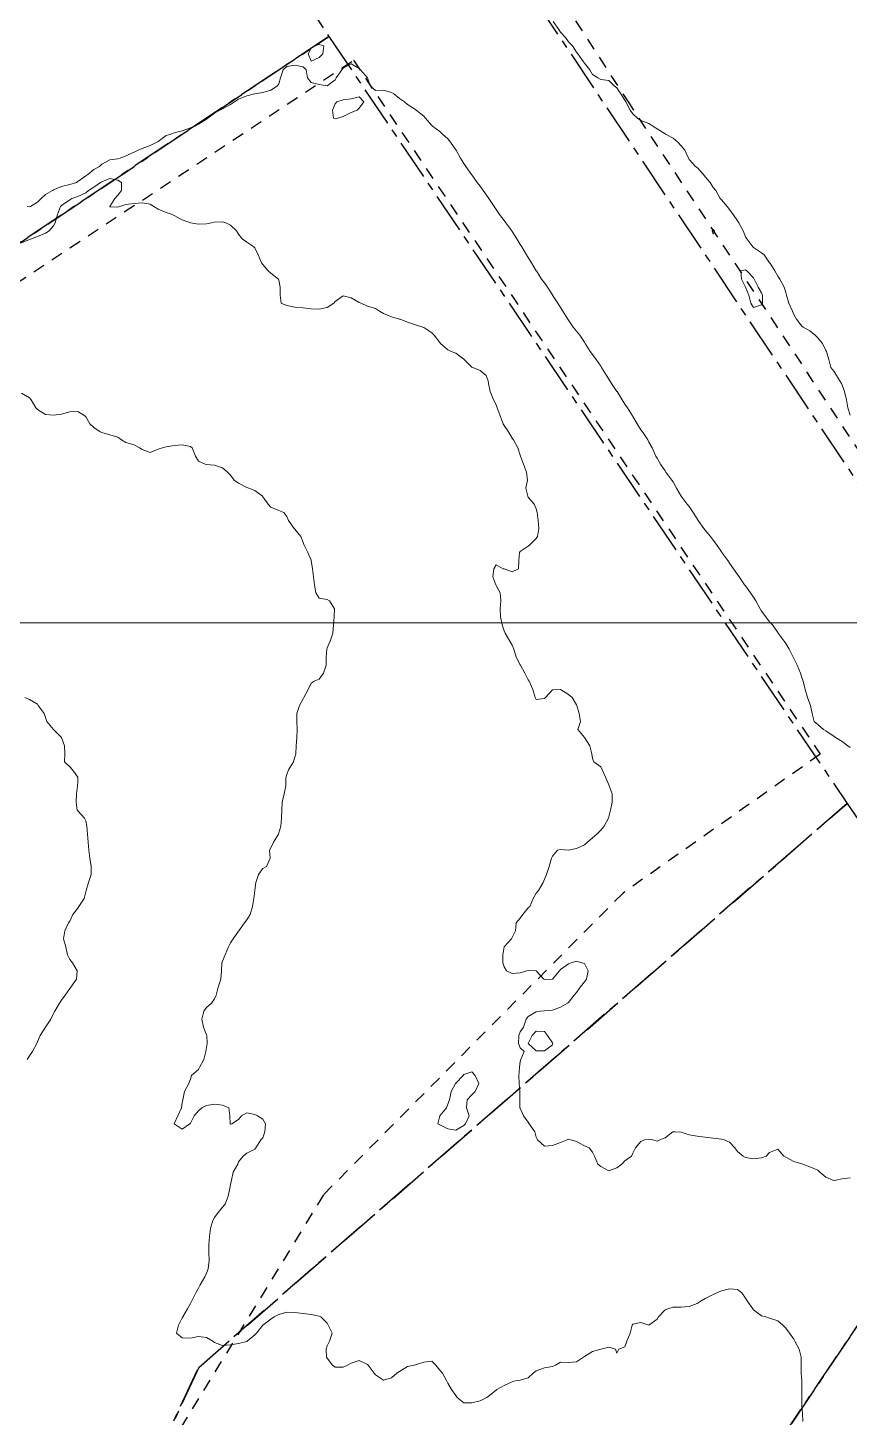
# Model space of a CAD drawing. Header units: centimetres. Extents: x 0 to 642158, y -847 to 649707.
# Drawn here: x 617604.1 to 617655.2, y 620638 to 620724.4 of the extents above; entities that cross this region are included whole.
import ezdxf

# ---------------------------------------------------------------- set-up
doc = ezdxf.new("R2010")
doc.units = ezdxf.units.CM
doc.header["$MEASUREMENT"] = 0
doc.linetypes.add('CENTERX2', pattern=[4, 2.5, -0.5, 0.5, -0.5])
doc.linetypes.add('JIS_02_0.7', pattern=[1.35, 0.75, -0.6])
for name, color, linetype, lineweight in [('MEV_grille', 254, 'Continuous', 9), ('WAL_parcellaire agricole', 7, 'JIS_02_0.7', 25), ('WAL_topographie 0.5', 253, 'Continuous', 20)]:
    doc.layers.add(name, color=color, linetype=linetype, lineweight=lineweight)
doc.layers.add('SPW_parcellaire cadastral', color=7, linetype='CENTERX2', lineweight=25, true_color=0xff0542)

# ---------------------------------------------------------------- blocks, each defined once
blk = doc.blocks.new('*U114')
at = {"layer": 'MEV_grille', "transparency": 33554687}
blk.add_lwpolyline([(-1338.461, 0), (1338.461, 0)], dxfattribs=at)
blk = doc.blocks.new('*U115')
at = {"layer": 'MEV_grille', "color": 0, "linetype": 'ByBlock', "lineweight": -2, "transparency": 16777216}
blk.add_blockref('*U114', (0, -1700), dxfattribs=at)

msp = doc.modelspace()

# ---------------------------------------------------------------- linework, layer by layer
at = {"layer": 'SPW_parcellaire cadastral'}
for points in [[(617770.644, 620841.831), (617690.467, 620644.166), (617609.563, 620765.114), (617770.644, 620841.831)], [(617622.857, 620723.826), (617495.619, 620638.846), (617461.462, 620689.988), (617598.891, 620759.697), (617622.857, 620723.826)], [(617307.032, 620609.235), (617461.462, 620689.988), (617495.619, 620638.846), (617622.857, 620723.826)], [(617622.857, 620723.826), (617655.062, 620676.161), (617614.776, 620641.119), (617606.885, 620624.196), (617605.627, 620621.473), (617596.3, 620601.495), (617586.311, 620580.074), (617577.709, 620561.628), (617569.756, 620544.573), (617560.782, 620525.328), (617557.046, 620517.316)], [(617666.408, 620659.639), (617632.949, 620609.869), (617606.885, 620624.196), (617614.776, 620641.119), (617655.062, 620676.161), (617666.408, 620659.639)], [(617632.949, 620609.869), (617666.408, 620659.639), (617672.815, 620650.342), (617686.413, 620629.458), (617686.379, 620627.575), (617681.948, 620616.575), (617671.07, 620588.914), (617632.949, 620609.869)]]:
    msp.add_lwpolyline(points, dxfattribs=at)
at = {"layer": 'WAL_parcellaire agricole'}
for points in [[(617772.177, 620842.379), (617757.774, 620807.581), (617745.677, 620779.68), (617692.31, 620645.849), (617690.293, 620646.274), (617686.493, 620651.674), (617641.552, 620719.635), (617630.55, 620736.633), (617613.163, 620764.688), (617767.87, 620840.982), (617772.177, 620842.379)], [(617468.944, 620684.892), (617492.896, 620643.951), (617509.144, 620651.953), (617540.642, 620668.457), (617558.391, 620680.209), (617589.638, 620699.462), (617598.887, 620705.463), (617624.385, 620722.341), (617653.39, 620679.22), (617641.141, 620670.593), (617622.518, 620651.841), (617611.109, 620633.211), (617607.272, 620626.09), (617594.275, 620599.088), (617576.029, 620562.712), (617540.913, 620492.708)]]:
    msp.add_lwpolyline(points, dxfattribs=at)
at = {"layer": 'WAL_topographie 0.5'}
for points in [[(617636.801, 620724.75), (617637.145, 620724.25), (617637.25, 620724.098), (617637.556, 620723.75), (617637.75, 620723.496), (617638.006, 620723.25), (617638.25, 620722.846), (617638.327, 620722.75), (617638.689, 620722.25), (617638.75, 620722.166), (617639.08, 620721.75), (617639.25, 620721.467), (617639.57, 620721.25), (617639.75, 620721.14), (617640.25, 620721.093), (617640.593, 620720.75), (617640.75, 620720.621), (617641.005, 620720.25), (617641.25, 620719.865), (617641.317, 620719.75), (617641.58, 620719.25), (617641.75, 620719.01), (617642.033, 620718.75), (617642.25, 620718.608), (617642.75, 620718.405), (617642.986, 620718.25), (617643.25, 620718.082), (617643.75, 620717.776), (617643.785, 620717.75), (617644.25, 620717.506), (617644.535, 620717.25), (617644.75, 620717.028), (617644.98, 620716.75), (617645.198, 620716.25), (617645.25, 620716.178), (617645.633, 620715.75), (617645.75, 620715.672), (617646.129, 620715.25), (617646.25, 620715.107), (617646.545, 620714.75), (617646.75, 620714.441), (617646.9, 620714.25), (617647.182, 620713.75), (617647.25, 620713.661), (617647.606, 620713.25), (617647.75, 620713.062), (617647.991, 620712.75), (617648.25, 620712.357), (617648.33, 620712.25), (617648.596, 620711.75), (617648.75, 620711.371), (617648.825, 620711.25), (617649.207, 620710.75), (617649.25, 620710.717), (617649.75, 620710.373), (617649.912, 620710.25), (617650.25, 620709.757), (617650.254, 620709.75), (617650.567, 620709.25), (617650.75, 620708.925), (617650.873, 620708.75), (617651.148, 620708.25), (617651.25, 620707.919), (617651.304, 620707.75), (617651.442, 620707.25), (617651.665, 620706.75), (617651.75, 620706.549), (617651.921, 620706.25), (617652.25, 620705.812), (617652.323, 620705.75), (617652.75, 620705.531), (617653.077, 620705.25), (617653.25, 620705.101), (617653.524, 620704.75), (617653.75, 620704.303), (617653.777, 620704.25), (617653.918, 620703.75), (617654.06, 620703.25), (617654.25, 620702.995), (617654.399, 620702.75), (617654.714, 620702.25), (617654.75, 620702.163), (617654.907, 620701.75), (617655.03, 620701.25), (617655.119, 620700.75), (617655.25, 620700.293)], [(617622.486, 620722.75), (617622.25, 620722.514), (617621.75, 620722.287), (617621.577, 620722.75), (617621.75, 620723.089), (617621.974, 620723.25), (617622.25, 620723.328), (617622.544, 620723.25), (617622.486, 620722.75)], [(617604.117, 620713.25), (617604.25, 620713.226), (617604.321, 620713.25), (617604.75, 620713.517), (617604.973, 620713.75), (617605.25, 620714.01), (617605.679, 620714.25), (617605.75, 620714.286), (617606.25, 620714.504), (617606.75, 620714.625), (617607.176, 620714.75), (617607.25, 620714.801), (617607.75, 620715.17), (617607.887, 620715.25), (617608.25, 620715.554), (617608.6, 620715.75), (617608.75, 620715.882), (617609.25, 620716.146), (617609.75, 620716.224), (617609.887, 620716.25), (617610.25, 620716.396), (617610.75, 620716.642), (617611.015, 620716.75), (617611.25, 620716.865), (617611.75, 620717.037), (617612.176, 620717.25), (617612.25, 620717.298), (617612.75, 620717.66), (617613.035, 620717.75), (617613.25, 620717.834), (617613.75, 620717.959), (617614.25, 620718.136), (617614.509, 620718.25), (617614.75, 620718.367), (617615.25, 620718.681), (617615.339, 620718.75), (617615.75, 620719.049), (617616.09, 620719.25), (617616.25, 620719.33), (617616.75, 620719.585), (617616.992, 620719.75), (617617.25, 620719.918), (617617.75, 620720.14), (617618.238, 620720.25), (617618.25, 620720.253), (617618.75, 620720.339), (617619.25, 620720.478), (617619.669, 620720.75), (617619.75, 620720.886), (617619.857, 620721.25), (617620.009, 620721.75), (617620.25, 620721.957), (617620.75, 620722.049), (617621.25, 620721.943), (617621.443, 620721.75), (617621.536, 620721.25), (617621.75, 620720.971), (617622.25, 620720.828), (617622.75, 620720.75), (617623.25, 620721.119), (617623.313, 620721.25), (617623.656, 620721.75), (617623.75, 620721.861), (617624.25, 620722.121), (617624.75, 620721.835), (617624.819, 620721.75), (617625.25, 620721.25), (617625.25, 620721.25), (617625.432, 620720.75), (617625.75, 620720.466), (617626.25, 620720.485), (617626.75, 620720.349), (617626.891, 620720.25), (617627.25, 620719.973), (617627.558, 620719.75), (617627.75, 620719.603), (617628.25, 620719.274), (617628.275, 620719.25), (617628.75, 620718.873), (617628.864, 620718.75), (617629.25, 620718.299), (617629.293, 620718.25), (617629.75, 620717.92), (617629.911, 620717.75), (617630.25, 620717.464), (617630.419, 620717.25), (617630.75, 620716.778), (617630.766, 620716.75), (617631.031, 620716.25), (617631.25, 620715.927), (617631.361, 620715.75), (617631.717, 620715.25), (617631.75, 620715.214), (617632.083, 620714.75), (617632.25, 620714.527), (617632.441, 620714.25), (617632.75, 620713.807), (617632.793, 620713.75), (617633.135, 620713.25), (617633.25, 620713.068), (617633.467, 620712.75), (617633.75, 620712.385), (617633.85, 620712.25), (617634.218, 620711.75), (617634.25, 620711.705), (617634.538, 620711.25), (617634.75, 620710.892), (617634.84, 620710.75), (617635.14, 620710.25), (617635.25, 620710.081), (617635.451, 620709.75), (617635.75, 620709.259), (617635.756, 620709.25), (617636.074, 620708.75), (617636.25, 620708.522), (617636.438, 620708.25), (617636.75, 620707.772), (617636.765, 620707.75), (617637.08, 620707.25), (617637.25, 620706.976), (617637.405, 620706.75), (617637.713, 620706.25), (617637.75, 620706.191), (617638.044, 620705.75), (617638.25, 620705.519), (617638.459, 620705.25), (617638.75, 620704.815), (617638.795, 620704.75), (617639.106, 620704.25), (617639.25, 620704.063), (617639.478, 620703.75), (617639.75, 620703.336), (617639.807, 620703.25), (617640.108, 620702.75), (617640.25, 620702.519), (617640.419, 620702.25), (617640.75, 620701.77), (617640.764, 620701.75), (617641.078, 620701.25), (617641.25, 620700.978), (617641.406, 620700.75), (617641.719, 620700.25), (617641.75, 620700.197), (617642.013, 620699.75), (617642.25, 620699.377), (617642.342, 620699.25), (617642.673, 620698.75), (617642.75, 620698.616), (617642.95, 620698.25), (617643.18, 620697.75), (617643.25, 620697.614), (617643.472, 620697.25), (617643.75, 620696.82), (617643.801, 620696.75), (617644.178, 620696.25), (617644.25, 620696.14), (617644.471, 620695.75), (617644.75, 620695.255), (617644.753, 620695.25), (617645.13, 620694.75), (617645.25, 620694.612), (617645.503, 620694.25), (617645.75, 620693.841), (617645.807, 620693.75), (617646.155, 620693.25), (617646.25, 620693.149), (617646.565, 620692.75), (617646.75, 620692.512), (617646.938, 620692.25), (617647.25, 620691.796), (617647.285, 620691.75), (617647.641, 620691.25), (617647.75, 620691.09), (617648.006, 620690.75), (617648.25, 620690.396), (617648.361, 620690.25), (617648.696, 620689.75), (617648.75, 620689.679), (617649.055, 620689.25), (617649.25, 620688.975), (617649.396, 620688.75), (617649.663, 620688.25), (617649.75, 620688.107), (617650.006, 620687.75), (617650.25, 620687.447), (617650.42, 620687.25), (617650.75, 620686.785), (617650.778, 620686.75), (617651.157, 620686.25), (617651.25, 620686.107), (617651.473, 620685.75), (617651.709, 620685.25), (617651.75, 620685.158), (617651.95, 620684.75), (617652.163, 620684.25), (617652.25, 620683.982), (617652.34, 620683.75), (617652.457, 620683.25), (617652.604, 620682.75), (617652.75, 620682.354), (617652.792, 620682.25), (617652.884, 620681.75), (617653.025, 620681.25), (617653.25, 620681.067), (617653.595, 620680.75), (617653.75, 620680.67), (617654.25, 620680.311), (617654.339, 620680.25), (617654.75, 620680.017), (617655.109, 620679.75), (617655.25, 620679.637)], [(617623.25, 620718.706), (617623.417, 620718.75), (617623.75, 620718.857), (617624.25, 620719.09), (617624.607, 620719.25), (617624.75, 620719.37), (617625.03, 620719.75), (617624.75, 620720.067), (617624.25, 620719.946), (617623.75, 620719.887), (617623.357, 620719.75), (617623.25, 620719.643), (617623.093, 620719.25), (617623.143, 620718.75), (617623.25, 620718.706)], [(617603.75, 620710.999), (617604.25, 620711.196), (617604.378, 620711.25), (617604.75, 620711.39), (617605.25, 620711.592), (617605.475, 620711.75), (617605.75, 620712.049), (617605.858, 620712.25), (617605.987, 620712.75), (617606.182, 620713.25), (617606.25, 620713.322), (617606.75, 620713.667), (617606.892, 620713.75), (617607.25, 620713.882), (617607.75, 620714.113), (617607.93, 620714.25), (617608.25, 620714.451), (617608.671, 620714.75), (617608.75, 620714.799), (617609.25, 620714.99), (617609.75, 620714.894), (617609.97, 620714.75), (617609.975, 620714.25), (617609.75, 620713.952), (617609.556, 620713.75), (617609.25, 620713.265), (617609.238, 620713.25), (617609.25, 620713.239), (617609.75, 620713.222), (617609.865, 620713.25), (617610.25, 620713.372), (617610.75, 620713.45), (617611.25, 620713.487), (617611.75, 620713.398), (617611.985, 620713.25), (617612.25, 620713.083), (617612.75, 620712.888), (617613.113, 620712.75), (617613.25, 620712.692), (617613.75, 620712.434), (617614.25, 620712.25), (617614.25, 620712.25), (617614.75, 620712.15), (617615.25, 620712.18), (617615.568, 620712.25), (617615.75, 620712.286), (617616.25, 620712.302), (617616.45, 620712.25), (617616.75, 620712.095), (617617.12, 620711.75), (617617.25, 620711.531), (617617.475, 620711.25), (617617.75, 620711.038), (617618.191, 620710.75), (617618.25, 620710.687), (617618.462, 620710.25), (617618.678, 620709.75), (617618.75, 620709.656), (617619.075, 620709.25), (617619.25, 620709.12), (617619.726, 620708.75), (617619.75, 620708.688), (617619.825, 620708.25), (617619.823, 620707.75), (617619.897, 620707.25), (617620.25, 620707.096), (617620.75, 620707.006), (617621.25, 620706.95), (617621.75, 620706.903), (617622.25, 620706.875), (617622.75, 620706.981), (617623.162, 620707.25), (617623.25, 620707.357), (617623.75, 620707.704), (617624.25, 620707.583), (617624.75, 620707.297), (617624.857, 620707.25), (617625.25, 620707.06), (617625.75, 620706.924), (617626, 620706.75), (617626.25, 620706.617), (617626.75, 620706.393), (617627.25, 620706.264), (617627.283, 620706.25), (617627.75, 620706.061), (617628.25, 620705.895), (617628.7, 620705.75), (617628.75, 620705.728), (617629.25, 620705.398), (617629.41, 620705.25), (617629.75, 620704.803), (617629.787, 620704.75), (617630.25, 620704.347), (617630.464, 620704.25), (617630.75, 620704.142), (617631.25, 620703.772), (617631.271, 620703.75), (617631.75, 620703.271), (617631.813, 620703.25), (617632.25, 620703.066), (617632.625, 620702.75), (617632.75, 620702.417), (617632.787, 620702.25), (617632.89, 620701.75), (617633.093, 620701.25), (617633.25, 620700.927), (617633.323, 620700.75), (617633.505, 620700.25), (617633.683, 620699.75), (617633.75, 620699.637), (617634.029, 620699.25), (617634.25, 620698.87), (617634.336, 620698.75), (617634.598, 620698.25), (617634.75, 620697.813), (617634.776, 620697.75), (617634.953, 620697.25), (617635.147, 620696.75), (617635.2, 620696.25), (617635.096, 620695.75), (617635.212, 620695.25), (617635.25, 620695.2), (617635.625, 620694.75), (617635.75, 620694.477), (617635.81, 620694.25), (617635.86, 620693.75), (617635.908, 620693.25), (617635.827, 620692.75), (617635.75, 620692.63), (617635.37, 620692.25), (617635.25, 620692.147), (617634.75, 620691.815), (617634.698, 620691.75), (617634.673, 620691.25), (617634.65, 620690.75), (617634.25, 620690.55), (617633.75, 620690.732), (617633.679, 620690.75), (617633.25, 620690.981), (617633.119, 620690.75), (617633.054, 620690.25), (617633.224, 620689.75), (617633.25, 620689.702), (617633.505, 620689.25), (617633.55, 620688.75), (617633.508, 620688.25), (617633.524, 620687.75), (617633.622, 620687.25), (617633.75, 620686.897), (617633.816, 620686.75), (617634.111, 620686.25), (617634.25, 620685.987), (617634.344, 620685.75), (617634.5, 620685.25), (617634.75, 620684.774), (617634.763, 620684.75), (617635.042, 620684.25), (617635.25, 620683.85), (617635.306, 620683.75), (617635.523, 620683.25), (617635.674, 620682.75), (617635.75, 620682.611), (617636.25, 620682.678), (617636.315, 620682.75), (617636.75, 620683.226), (617637.249, 620683.25), (617637.25, 620683.25), (617637.25, 620683.25), (617637.75, 620682.932), (617637.981, 620682.75), (617638.25, 620682.283), (617638.264, 620682.25), (617638.421, 620681.75), (617638.491, 620681.25), (617638.327, 620680.75), (617638.75, 620680.25), (617638.75, 620680.25), (617639.079, 620679.75), (617639.205, 620679.25), (617639.25, 620678.95), (617639.327, 620678.75), (617639.75, 620678.445), (617639.845, 620678.25), (617640.064, 620677.75), (617640.25, 620677.317), (617640.281, 620677.25), (617640.471, 620676.75), (617640.454, 620676.25), (617640.358, 620675.75), (617640.25, 620675.327), (617640.226, 620675.25), (617639.968, 620674.75), (617639.75, 620674.5), (617639.5, 620674.25), (617639.25, 620674.02), (617638.927, 620673.75), (617638.75, 620673.597), (617638.25, 620673.368), (617637.75, 620673.264), (617637.25, 620673.298), (617637.062, 620673.25), (617636.75, 620672.893), (617636.7, 620672.75), (617636.543, 620672.25), (617636.385, 620671.75), (617636.25, 620671.456), (617636.176, 620671.25), (617635.875, 620670.75), (617635.75, 620670.575), (617635.553, 620670.25), (617635.338, 620669.75), (617635.25, 620669.671), (617634.917, 620669.25), (617634.75, 620669.028), (617634.5, 620668.75), (617634.458, 620668.25), (617634.25, 620667.833), (617634.208, 620667.75), (617633.75, 620667.25), (617633.75, 620667.25), (617633.667, 620666.75), (617633.673, 620666.25), (617633.75, 620666), (617633.893, 620665.75), (617634.25, 620665.594), (617634.75, 620665.631), (617635.166, 620665.75), (617635.25, 620665.786), (617635.75, 620665.75), (617635.75, 620665.75), (617636.221, 620665.25), (617636.25, 620665.224), (617636.749, 620665.25), (617636.75, 620665.25), (617637.194, 620665.75), (617637.25, 620665.85), (617637.75, 620666.194), (617637.917, 620666.25), (617638.25, 620666.35), (617638.583, 620666.25), (617638.75, 620666.221), (617638.972, 620665.75), (617638.878, 620665.25), (617638.75, 620665.074), (617638.475, 620664.75), (617638.25, 620664.417), (617638.109, 620664.25), (617637.75, 620663.79), (617637.694, 620663.75), (617637.25, 620663.5), (617636.75, 620663.317), (617636.25, 620663.27), (617636, 620663.25), (617635.75, 620663.221), (617635.25, 620662.916), (617635.111, 620662.75), (617634.945, 620662.25), (617634.75, 620661.958), (617634.658, 620661.75), (617634.65, 620661.25), (617634.75, 620660.964), (617635, 620660.75), (617634.778, 620660.25), (617634.75, 620660.125), (617634.697, 620659.75), (617634.667, 620659.25), (617634.675, 620658.75), (617634.721, 620658.25), (617634.721, 620657.75), (617634.733, 620657.25), (617634.75, 620657.224), (617634.95, 620656.75), (617635.25, 620656.353), (617635.314, 620656.25), (617635.649, 620655.75), (617635.75, 620655.432), (617635.827, 620655.25), (617636.25, 620654.857), (617636.75, 620654.895), (617637.25, 620655.09), (617637.667, 620655.25), (617637.75, 620655.292), (617637.897, 620655.25), (617638.25, 620655.148), (617638.75, 620654.886), (617639.038, 620654.75), (617639.25, 620654.5), (617639.358, 620654.25), (617639.58, 620653.75), (617639.75, 620653.598), (617640.25, 620653.332), (617640.75, 620653.517), (617641.054, 620653.75), (617641.25, 620653.95), (617641.672, 620654.25), (617641.75, 620654.429), (617641.911, 620654.75), (617642.25, 620655.146), (617642.477, 620655.25), (617642.75, 620655.294), (617643, 620655.25), (617643.25, 620655.177), (617643.417, 620655.25), (617643.75, 620655.383), (617644.235, 620655.75), (617644.25, 620655.758), (617644.375, 620655.75), (617644.75, 620655.726), (617645.25, 620655.569), (617645.75, 620655.493), (617646.25, 620655.43), (617646.75, 620655.361), (617647.25, 620655.299), (617647.417, 620655.25), (617647.75, 620655.11), (617648.087, 620654.75), (617648.25, 620654.536), (617648.607, 620654.25), (617648.75, 620654.161), (617649.25, 620654.083), (617649.75, 620654.137), (617650.03, 620654.25), (617650.25, 620654.479), (617650.75, 620654.685), (617651.125, 620654.25), (617651.25, 620654.175), (617651.75, 620653.906), (617652.25, 620653.772), (617652.321, 620653.75), (617652.75, 620653.574), (617653.25, 620653.364), (617653.375, 620653.25), (617653.75, 620652.935), (617654.176, 620652.75), (617654.25, 620652.733), (617654.361, 620652.75), (617654.75, 620652.84), (617655.25, 620652.891)], [(617646.816, 620711.75), (617646.75, 620711.547), (617646.685, 620711.75), (617646.75, 620711.825), (617646.816, 620711.75)], [(617649.801, 620707.25), (617649.75, 620707.152), (617649.25, 620706.979), (617649.085, 620707.25), (617648.958, 620707.75), (617648.75, 620708.242), (617648.747, 620708.25), (617648.493, 620708.75), (617648.458, 620709.25), (617648.75, 620709.312), (617648.829, 620709.25), (617649.25, 620708.816), (617649.289, 620708.75), (617649.527, 620708.25), (617649.75, 620707.895), (617649.804, 620707.75), (617649.801, 620707.25)], [(617603.75, 620701.663), (617604.25, 620701.365), (617604.357, 620701.25), (617604.653, 620700.75), (617604.75, 620700.643), (617605.25, 620700.338), (617605.75, 620700.279), (617606.25, 620700.345), (617606.75, 620700.493), (617607.25, 620700.524), (617607.697, 620700.25), (617607.75, 620700.183), (617608, 620699.75), (617608.25, 620699.526), (617608.65, 620699.25), (617608.75, 620699.205), (617609.25, 620699.075), (617609.75, 620698.917), (617609.961, 620698.75), (617610.25, 620698.583), (617610.75, 620698.437), (617611.096, 620698.25), (617611.25, 620698.152), (617611.75, 620697.964), (617612.25, 620698.167), (617612.523, 620698.25), (617612.75, 620698.313), (617613.25, 620698.408), (617613.75, 620698.447), (617614.25, 620698.341), (617614.37, 620698.25), (617614.565, 620697.75), (617614.75, 620697.438), (617615.179, 620697.25), (617615.25, 620697.227), (617615.75, 620697.185), (617616.25, 620697.009), (617616.568, 620696.75), (617616.75, 620696.559), (617616.982, 620696.25), (617617.25, 620696.053), (617617.75, 620695.795), (617617.883, 620695.75), (617618.25, 620695.605), (617618.732, 620695.25), (617618.75, 620695.222), (617619.09, 620694.75), (617619.25, 620694.576), (617619.75, 620694.361), (617620.05, 620694.25), (617620.25, 620694), (617620.355, 620693.75), (617620.704, 620693.25), (617620.75, 620693.212), (617621.114, 620692.75), (617621.25, 620692.375), (617621.302, 620692.25), (617621.553, 620691.75), (617621.75, 620691.286), (617621.764, 620691.25), (617621.85, 620690.75), (617621.907, 620690.25), (617621.972, 620689.75), (617622.054, 620689.25), (617622.25, 620688.927), (617622.75, 620688.828), (617622.897, 620688.75), (617623.21, 620688.25), (617623.192, 620687.75), (617623.15, 620687.25), (617623.112, 620686.75), (617622.932, 620686.25), (617622.75, 620685.821), (617622.726, 620685.75), (617622.699, 620685.25), (617622.696, 620684.75), (617622.521, 620684.25), (617622.25, 620683.889), (617621.938, 620683.75), (617621.75, 620683.635), (617621.571, 620683.25), (617621.309, 620682.75), (617621.25, 620682.667), (617621.028, 620682.25), (617620.865, 620681.75), (617620.871, 620681.25), (617620.895, 620680.75), (617620.871, 620680.25), (617620.835, 620679.75), (617620.8, 620679.25), (617620.75, 620679.041), (617620.655, 620678.75), (617620.35, 620678.25), (617620.25, 620677.964), (617620.192, 620677.75), (617620.193, 620677.25), (617620.088, 620676.75), (617619.954, 620676.25), (617619.933, 620675.75), (617619.912, 620675.25), (617619.881, 620674.75), (617619.75, 620674.327), (617619.729, 620674.25), (617619.409, 620673.75), (617619.25, 620673.4), (617619.169, 620673.25), (617619.21, 620672.75), (617618.985, 620672.25), (617618.75, 620672.117), (617618.475, 620671.75), (617618.316, 620671.25), (617618.25, 620670.75), (617618.25, 620670.75), (617618.185, 620670.25), (617618.106, 620669.75), (617617.961, 620669.25), (617617.75, 620668.921), (617617.615, 620668.75), (617617.268, 620668.25), (617617.25, 620668.22), (617616.92, 620667.75), (617616.75, 620667.492), (617616.618, 620667.25), (617616.42, 620666.75), (617616.25, 620666.364), (617616.201, 620666.25), (617616.185, 620665.75), (617616.148, 620665.25), (617615.968, 620664.75), (617615.844, 620664.25), (617615.75, 620664.012), (617615.554, 620663.75), (617615.25, 620663.484), (617615.094, 620663.25), (617614.966, 620662.75), (617615.07, 620662.25), (617615.25, 620661.786), (617615.278, 620661.75), (617615.295, 620661.25), (617615.25, 620661), (617615.208, 620660.75), (617615.092, 620660.25), (617614.821, 620659.75), (617614.75, 620659.636), (617614.325, 620659.25), (617614.25, 620659.036), (617614.145, 620658.75), (617613.896, 620658.25), (617613.785, 620657.75), (617613.75, 620657.55), (617613.709, 620657.25), (617613.464, 620656.75), (617613.25, 620656.25), (617613.75, 620655.925), (617614.214, 620656.25), (617614.25, 620656.286), (617614.482, 620656.75), (617614.75, 620657.062), (617614.964, 620657.25), (617615.25, 620657.393), (617615.75, 620657.48), (617616.25, 620657.417), (617616.639, 620657.25), (617616.713, 620656.75), (617616.721, 620656.25), (617616.75, 620656.221), (617616.833, 620656.25), (617617.25, 620656.528), (617617.432, 620656.75), (617617.75, 620656.944), (617618.25, 620656.831), (617618.428, 620656.75), (617618.75, 620656.545), (617618.926, 620656.25), (617618.872, 620655.75), (617618.75, 620655.383), (617618.625, 620655.25), (617618.317, 620654.75), (617618.25, 620654.679), (617617.75, 620654.427), (617617.536, 620654.25), (617617.25, 620653.887), (617617.192, 620653.75), (617616.911, 620653.25), (617616.813, 620652.75), (617616.75, 620652.477), (617616.702, 620652.25), (617616.603, 620651.75), (617616.421, 620651.25), (617616.25, 620651.068), (617615.974, 620650.75), (617615.75, 620650.435), (617615.641, 620650.25), (617615.5, 620649.75), (617615.446, 620649.25), (617615.395, 620648.75), (617615.406, 620648.25), (617615.423, 620647.75), (617615.363, 620647.25), (617615.25, 620646.97), (617615.152, 620646.75), (617614.867, 620646.25), (617614.75, 620646.029), (617614.58, 620645.75), (617614.333, 620645.25), (617614.25, 620645.078), (617614.067, 620644.75), (617613.781, 620644.25), (617613.75, 620644.187), (617613.517, 620643.75), (617613.39, 620643.25), (617613.75, 620642.95), (617614.25, 620642.938), (617614.75, 620643.026), (617615.25, 620642.977), (617615.645, 620642.75), (617615.75, 620642.659), (617616.25, 620642.474), (617616.75, 620642.525), (617617.25, 620642.592), (617617.75, 620642.728), (617617.79, 620642.75), (617618.25, 620643.14), (617618.355, 620643.25), (617618.75, 620643.75), (617618.75, 620643.75), (617619.25, 620644.109), (617619.455, 620644.25), (617619.75, 620644.409), (617620.25, 620644.552), (617620.75, 620644.531), (617621.25, 620644.464), (617621.75, 620644.411), (617622.25, 620644.292), (617622.361, 620644.25), (617622.75, 620643.861), (617622.821, 620643.75), (617623.062, 620643.25), (617622.891, 620642.75), (617622.75, 620642.45), (617622.692, 620642.25), (617622.717, 620641.75), (617622.75, 620641.693), (617623.086, 620641.25), (617623.25, 620641.128), (617623.75, 620641.125), (617624.006, 620641.25), (617624.25, 620641.372), (617624.75, 620641.54), (617625.25, 620641.288), (617625.295, 620641.25), (617625.682, 620640.75), (617625.75, 620640.65), (617626.25, 620640.315), (617626.75, 620640.462), (617627.088, 620640.75), (617627.25, 620640.862), (617627.75, 620641.165), (617628.15, 620641.25), (617628.25, 620641.271), (617628.75, 620641.434), (617629.25, 620641.495), (617629.511, 620641.25), (617629.75, 620640.941), (617629.909, 620640.75), (617630.192, 620640.25), (617630.25, 620640.136), (617630.48, 620639.75), (617630.75, 620639.365), (617630.836, 620639.25), (617631.25, 620638.92), (617631.75, 620638.917), (617632.25, 620639.043), (617632.675, 620639.25), (617632.75, 620639.314), (617633.25, 620639.709), (617633.3, 620639.75), (617633.75, 620639.983), (617634.25, 620640.225), (617634.35, 620640.25), (617634.75, 620640.314), (617635.25, 620640.476), (617635.553, 620640.75), (617635.75, 620640.909), (617636.25, 620641.083), (617636.75, 620641.177), (617636.938, 620641.25), (617637.25, 620641.442), (617637.75, 620641.412), (617638.25, 620641.457), (617638.685, 620641.75), (617638.75, 620641.799), (617639.25, 620642.1), (617639.75, 620642.25), (617639.75, 620642.25), (617640.25, 620642.382), (617640.667, 620642.25), (617640.75, 620642), (617640.875, 620642.25), (617641.25, 620642.4), (617641.371, 620642.75), (617641.583, 620643.25), (617641.696, 620643.75), (617641.75, 620643.811), (617642.25, 620643.9), (617642.75, 620643.75), (617643.25, 620644.115), (617643.347, 620644.25), (617643.75, 620644.689), (617643.917, 620644.75), (617644.25, 620644.855), (617644.75, 620644.848), (617645.25, 620644.909), (617645.75, 620645.083), (617645.996, 620645.25), (617646.25, 620645.391), (617646.75, 620645.642), (617646.958, 620645.75), (617647.25, 620645.864), (617647.75, 620645.992), (617648.25, 620645.955), (617648.524, 620645.75), (617648.75, 620645.425), (617648.858, 620645.25), (617649.202, 620644.75), (617649.25, 620644.697), (617649.75, 620644.328), (617650.013, 620644.25), (617650.25, 620644.18), (617650.75, 620644.019), (617651.065, 620643.75), (617651.25, 620643.557), (617651.479, 620643.25), (617651.75, 620642.86), (617651.825, 620642.75), (617652.086, 620642.25), (617652.201, 620641.75), (617652.201, 620641.25), (617652.211, 620640.75), (617652.24, 620640.25), (617652.25, 620639.751), (617652.25, 620639.75), (617652.25, 620639.25), (617652.26, 620638.75), (617652.288, 620638.25), (617652.314, 620637.75)], [(617603.964, 620682.75), (617604.25, 620682.625), (617604.75, 620682.321), (617604.795, 620682.25), (617605.167, 620681.75), (617605.25, 620681.5), (617605.333, 620681.25), (617605.75, 620680.75), (617605.75, 620680.75), (617606.25, 620680.25), (617606.25, 620680.25), (617606.426, 620679.75), (617606.454, 620679.25), (617606.427, 620678.75), (617606.75, 620678.427), (617606.917, 620678.25), (617607.25, 620677.788), (617607.265, 620677.75), (617607.25, 620677.5), (617607.233, 620677.25), (617607.181, 620676.75), (617607.15, 620676.25), (617607.221, 620675.75), (617607.25, 620675.708), (617607.673, 620675.25), (617607.75, 620675.083), (617607.815, 620674.75), (617607.867, 620674.25), (617607.906, 620673.75), (617607.932, 620673.25), (617608, 620672.75), (617608.079, 620672.25), (617608.091, 620671.75), (617607.928, 620671.25), (617607.77, 620670.75), (617607.75, 620670.667), (617607.648, 620670.25), (617607.327, 620669.75), (617607.25, 620669.643), (617606.953, 620669.25), (617606.75, 620668.855), (617606.685, 620668.75), (617606.446, 620668.25), (617606.375, 620667.75), (617606.508, 620667.25), (617606.625, 620666.75), (617606.75, 620666.464), (617606.917, 620666.25), (617607.206, 620665.75), (617607.167, 620665.25), (617606.824, 620664.75), (617606.75, 620664.67), (617606.474, 620664.25), (617606.25, 620663.946), (617606.116, 620663.75), (617605.824, 620663.25), (617605.75, 620663.104), (617605.58, 620662.75), (617605.25, 620662.265), (617605.238, 620662.25), (617604.913, 620661.75), (617604.75, 620661.35), (617604.705, 620661.25), (617604.438, 620660.75), (617604.25, 620660.472), (617604.1, 620660.25)], [(617636.769, 620661.25), (617636.75, 620661.166), (617636.25, 620660.786), (617635.75, 620660.788), (617635.25, 620661.25), (617635.25, 620661.25), (617635.25, 620661.25), (617635.485, 620661.75), (617635.75, 620662), (617636.25, 620661.988), (617636.45, 620661.75), (617636.75, 620661.281), (617636.769, 620661.25)], [(617631.25, 620656.145), (617631.357, 620656.25), (617631.567, 620656.75), (617631.409, 620657.25), (617631.458, 620657.75), (617631.75, 620658.05), (617631.956, 620658.25), (617632.172, 620658.75), (617631.95, 620659.25), (617631.75, 620659.49), (617631.25, 620659.31), (617631.196, 620659.25), (617630.75, 620658.769), (617630.736, 620658.75), (617630.466, 620658.25), (617630.361, 620657.75), (617630.25, 620657.477), (617630.172, 620657.25), (617629.75, 620656.75), (617629.75, 620656.75), (617629.632, 620656.25), (617629.75, 620656.187), (617630.25, 620655.931), (617630.75, 620655.85), (617631.25, 620656.145)]]:
    msp.add_lwpolyline(points, dxfattribs=at)

# ---------------------------------------------------------------- block references
at = {"layer": 'MEV_grille', "transparency": 33554687}
msp.add_blockref('*U115', (616669.481, 622387.381), dxfattribs=at)

doc.saveas('drawing.dxf')
